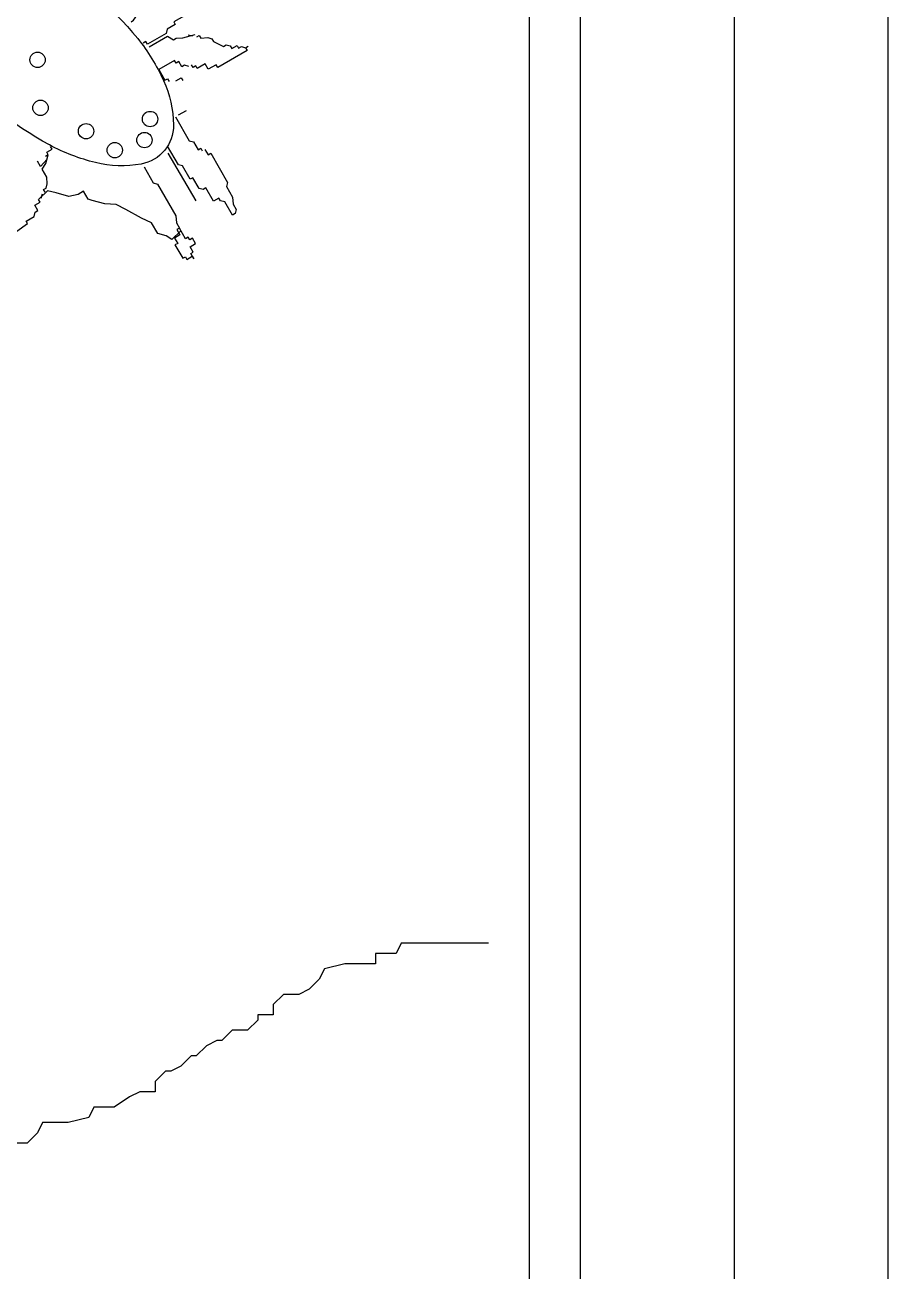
# Model space of a CAD drawing. Header units: inches. Extents: x 6 to 48.5, y 12.5 to 37.3.
# Drawn here: x 9.2287 to 9.3569, y 14.8242 to 15.0092 of the extents above; entities that cross this region are included whole.
import ezdxf

# ---------------------------------------------------------------- set-up
doc = ezdxf.new("R2010")
doc.units = ezdxf.units.IN
doc.header["$MEASUREMENT"] = 0
doc.layers.add('02', color=2, linetype='Continuous')
doc.layers.add('4', color=4, linetype='Continuous')

msp = doc.modelspace()

# ---------------------------------------------------------------- linework, layer by layer
at = {"layer": '02'}
for p, q in [((9.2486, 15.0026), (9.24952, 15.00103)), ((9.24952, 15.00103), (9.24991, 15.00125)), ((9.24991, 15.00125), (9.25014, 15.00086)), ((9.25116, 15.00092), (9.25195, 15.00138)), ((9.25195, 15.00138), (9.25218, 15.00098)), ((9.25266, 14.99651), (9.25147, 14.99583)), ((9.23108, 14.98824), (9.23063, 14.98903)), ((9.23204, 14.98932), (9.23108, 14.98824)), ((9.23221, 14.98994), (9.23181, 14.98971)), ((9.24998, 14.99022), (9.2541, 14.98311))]:
    msp.add_line(p, q, dxfattribs=at)
for points in [[(8.94614, 15.11707), (8.94614, 14.75198), (9.31123, 14.75198), (9.31123, 15.11707)], [(8.95374, 15.10946), (8.95374, 14.75959), (9.30362, 14.75959), (9.30362, 15.10946)]]:
    msp.add_lwpolyline(points, close=True, dxfattribs=at)
msp.add_lwpolyline([(9.23116, 15.01909, -0.099891), (9.24548, 15.00722, -0.06364), (9.24933, 15.00098, -0.103576), (9.2508, 14.99439, -0.367652), (9.24599, 14.98858, -0.103576), (9.23924, 14.9888, -0.06364), (9.23239, 14.99142, -0.099891), (9.21807, 15.00328, -0.06364), (9.21422, 15.00952, -0.103576), (9.21275, 15.01612, -0.367653), (9.21756, 15.02192, -0.103576), (9.22432, 15.02171, -0.06364), (9.23116, 15.01909, -0.049822)], format="xyb", dxfattribs=at)
for points in [[(9.24449, 15.00971), (9.24488, 15.00994), (9.24544, 15.01079), (9.25334, 15.01537), (9.25396, 15.0152), (9.25498, 15.01527), (9.25577, 15.01572), (9.2564, 15.01556), (9.25758, 15.01624), (9.25843, 15.01568), (9.25922, 15.01614), (9.25945, 15.01574), (9.25353, 15.01231), (9.25336, 15.01169), (9.25218, 15.011), (9.25241, 15.01061), (9.25083, 15.00969), (9.25106, 15.0093), (9.24987, 15.00861), (9.2497, 15.00799), (9.24694, 15.00639), (9.24671, 15.00678), (9.24632, 15.00655)], [(9.24717, 15.00599), (9.24993, 15.00759), (9.25079, 15.00703), (9.25118, 15.00726), (9.2522, 15.00732), (9.25401, 15.00784)], [(9.25299, 15.00778), (9.25361, 15.00762)], [(9.25424, 15.00745), (9.25463, 15.00768), (9.25486, 15.00728), (9.25588, 15.00735), (9.2565, 15.00718), (9.25673, 15.00678), (9.25821, 15.00606), (9.2586, 15.00629), (9.25923, 15.00612), (9.25945, 15.00572), (9.26024, 15.00618), (9.26047, 15.00579), (9.26087, 15.00602), (9.26149, 15.00585), (9.26189, 15.00608)], [(9.26149, 15.00585), (9.26172, 15.00546), (9.25738, 15.00294), (9.25715, 15.00333), (9.25596, 15.00265), (9.2555, 15.00344), (9.25432, 15.00275), (9.25409, 15.00315), (9.2537, 15.00292), (9.25347, 15.00331)], [(9.25307, 15.00308), (9.25245, 15.00325), (9.25205, 15.00302), (9.2516, 15.00381), (9.2512, 15.00358), (9.25097, 15.00398), (9.2486, 15.0026)], [(9.25108, 14.9956), (9.25314, 14.99205), (9.25376, 14.99188), (9.25445, 14.9907), (9.25484, 14.99092), (9.25507, 14.99053)], [(9.23173, 14.98439), (9.2315, 14.98479), (9.23189, 14.98502), (9.23206, 14.98564), (9.232, 14.98666), (9.23131, 14.98784), (9.23187, 14.98869), (9.23221, 14.98994), (9.23198, 14.99034), (9.23277, 14.99079), (9.23254, 14.99119)], [(9.25547, 14.99076), (9.25592, 14.98997), (9.25632, 14.9902), (9.25883, 14.98585), (9.25867, 14.98523), (9.25958, 14.98365), (9.25965, 14.98263), (9.2601, 14.98184), (9.25994, 14.98122), (9.25954, 14.98099), (9.2584, 14.98296), (9.25777, 14.98313), (9.25755, 14.98352), (9.25676, 14.98307), (9.25561, 14.98504), (9.25522, 14.98481), (9.25459, 14.98498), (9.25368, 14.98656), (9.25328, 14.98633), (9.25214, 14.9883), (9.25152, 14.98847), (9.24992, 14.99123)], [(9.24642, 14.98816), (9.2478, 14.98579), (9.24842, 14.98562), (9.25116, 14.98088), (9.25123, 14.97986), (9.25168, 14.97907), (9.25129, 14.97885), (9.25175, 14.97806), (9.25096, 14.9776), (9.25142, 14.97681), (9.25102, 14.97658), (9.25216, 14.97461), (9.25256, 14.97483), (9.25279, 14.97444), (9.25358, 14.9749), (9.25381, 14.9745), (9.25335, 14.97529), (9.25374, 14.97552), (9.25329, 14.97631), (9.25408, 14.97677), (9.25362, 14.97756), (9.25322, 14.97733), (9.25299, 14.97772), (9.2526, 14.9775), (9.25168, 14.97907), (9.25191, 14.97868), (9.25056, 14.97737), (9.24971, 14.97793), (9.24846, 14.97826), (9.24755, 14.97984), (9.24607, 14.98057), (9.24374, 14.98186), (9.24227, 14.98259), (9.24063, 14.98269), (9.23875, 14.98319), (9.23813, 14.98335), (9.23744, 14.98454), (9.23666, 14.98408), (9.23524, 14.98379), (9.23337, 14.98429), (9.23212, 14.98462)], [(9.22915, 14.97974), (9.22892, 14.98013), (9.23011, 14.98082), (9.23027, 14.98144), (9.23067, 14.98167), (9.23021, 14.98246), (9.231, 14.98292), (9.23077, 14.98331), (9.23212, 14.98462)], [(9.23117, 14.98354), (9.23133, 14.98416)], [(9.22504, 14.97682), (9.22915, 14.97974)], [(9.29754, 14.87292), (9.28461, 14.87292), (9.28385, 14.8714), (9.2808, 14.8714), (9.2808, 14.86987), (9.27624, 14.86987), (9.2732, 14.86911), (9.27244, 14.86759), (9.27092, 14.86607), (9.26939, 14.86531), (9.26711, 14.86531), (9.26559, 14.86379), (9.26559, 14.86227), (9.26331, 14.86227), (9.26331, 14.86151), (9.26179, 14.85999), (9.25951, 14.85999), (9.25799, 14.85847), (9.25723, 14.85847), (9.2557, 14.8577), (9.25418, 14.85618), (9.25342, 14.85618), (9.2519, 14.85466), (9.25038, 14.8539), (9.24962, 14.8539), (9.2481, 14.85238), (9.2481, 14.85086), (9.24582, 14.85086), (9.24429, 14.8501), (9.24201, 14.84858), (9.23897, 14.84858), (9.23821, 14.84706), (9.23517, 14.8463), (9.23136, 14.8463), (9.2306, 14.84477), (9.22908, 14.84325), (9.2268, 14.84325)]]:
    msp.add_lwpolyline(points, dxfattribs=at)
for centre in [(9.23062, 15.00406), (9.23106, 14.99693), (9.24732, 14.99527), (9.23782, 14.99346), (9.24649, 14.99215), (9.24208, 14.99065)]:
    msp.add_circle(centre, 0.00114, dxfattribs=at)
at = {"layer": '4'}
msp.add_line((9.35686, 14.70634), (9.35686, 15.16271), dxfattribs=at)
msp.add_lwpolyline([(8.92332, 15.13989), (8.92332, 14.72916), (9.33405, 14.72916), (9.33405, 15.13989)], close=True, dxfattribs=at)

doc.saveas('drawing.dxf')
